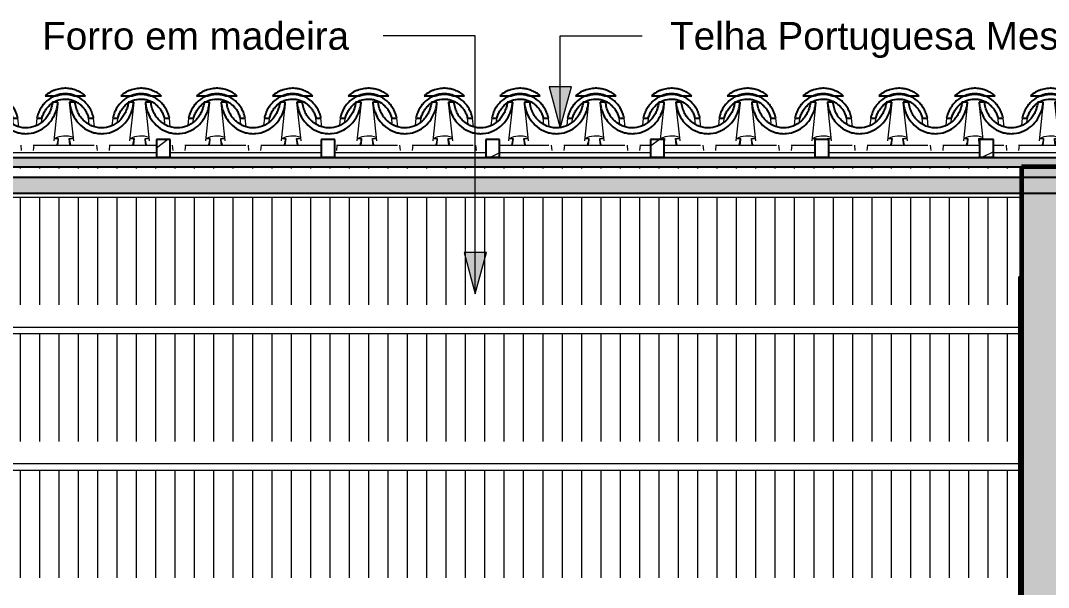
# Model space of a CAD drawing. Header units: millimetres. Extents: x -23755 to 62003, y -3000 to 6760.
# Drawn here: x -9099 to -5382, y 4524 to 6574 of the extents above; entities that cross this region are included whole.
import ezdxf

# ---------------------------------------------------------------- set-up
doc = ezdxf.new("R2010")
doc.units = ezdxf.units.MM
for name, color, linetype, lineweight in [('A-DOOR', 31, 'Continuous', 9), ('A-GLAZ-CURT', 52, 'Continuous', 9), ('A-GLAZ-CWMG', 51, 'Continuous', 9), ('A-ROOF', 132, 'Continuous', 9), ('A-ROOF-PATT', 132, 'Continuous', 9), ('A-WALL', 113, 'Continuous', 25), ('A-WALL-PATT', 111, 'Continuous', 25), ('G-ANNO-TEXT', 231, 'Continuous', 9)]:
    doc.layers.add(name, color=color, linetype=linetype, lineweight=lineweight)
doc.styles.add('Arial_1', font='arial.ttf', dxfattribs={"height": 100})
pattern_1 = [(216.87, (-11821.27, 2369.08), (761.9991, 508.00136), [127, -1143]), (206.565, (-11668.87, 2292.88), (-254.0006, -253.9997), [283.981, -283.981]), (198.435, (-11668.87, 2165.88), (-507.99976, -254.0006), [160.644, -642.575])]

# ---------------------------------------------------------------- blocks, each defined once
blk = doc.blocks.new('Rectangular Mullion - Ripa-4229792-A')
at = {"layer": 'A-GLAZ-CWMG'}
for p, q in [((-9053.2, 6122.6), (-8833.1, 6122.6)), ((-8779.1, 6122.6), (-8607.9, 6122.6)), ((-8505, 6122.6), (-8284.9, 6122.6)), ((-8230.9, 6122.6), (-8012.5, 6122.6)), ((-7956.8, 6122.6), (-7736.7, 6122.6)), ((-7682.7, 6122.6), (-7462.6, 6122.6)), ((-7367, 6122.6), (-7188.5, 6122.6)), ((-7134.5, 6122.6), (-6914.4, 6122.6)), ((-6860.4, 6122.6), (-6821.8, 6122.6)), ((-6771.8, 6122.6), (-6640.3, 6122.6)), ((-6586.3, 6122.6), (-6366.2, 6122.6)), ((-6312.2, 6122.6), (-6226.4, 6122.6)), ((-6176.4, 6122.6), (-6092.1, 6122.6)), ((-6038.1, 6122.6), (-5818, 6122.6)), ((-5764, 6122.6), (-5631.1, 6122.6)), ((-5581.1, 6122.6), (-5543.9, 6122.6)), ((-5489.9, 6122.6), (-5269.8, 6122.6)), ((-8607.9, 6094.7), (-9153.2, 6094.7)), ((-8012.5, 6094.7), (-8557.9, 6094.7)), ((-7417.2, 6094.7), (-7962.5, 6094.7)), ((-6821.8, 6094.7), (-7367, 6094.7)), ((-6226.4, 6094.7), (-6771.8, 6094.7)), ((-5631.1, 6094.7), (-6176.4, 6094.7)), ((-5035.7, 6094.7), (-5581.1, 6094.7))]:
    blk.add_line(p, q, dxfattribs=at)
blk = doc.blocks.new('Rectangular Mullion - Caibro-V9-A')
at = {"layer": 'A-GLAZ-CWMG'}
h = blk.add_hatch(dxfattribs=at)
h.set_pattern_fill('FP_2', color=256, style=0, pattern_type=2)
h.set_pattern_definition(pattern_1)
h.paths.add_polyline_path([(-5609.6, 6079.1), (-5581.1, 6079.1), (-5581.1, 6143.7), (-5631.1, 6143.7), (-5631.1, 6079.1)])
at = {"layer": 'A-GLAZ-CWMG', "lineweight": 25}
for p, q in [((-5581.1, 6143.7), (-5631.1, 6143.7)), ((-5631.1, 6143.7), (-5631.1, 6079.1)), ((-5581.1, 6079.1), (-5581.1, 6143.7)), ((-5631.1, 6079.1), (-5581.1, 6079.1))]:
    blk.add_line(p, q, dxfattribs=at)
at = {"layer": 'A-GLAZ-CWMG'}
for p, q in [((-5631.1, 6076.7), (-5631.1, 6079.1)), ((-5581.1, 6076.7), (-5581.1, 6079.1))]:
    blk.add_line(p, q, dxfattribs=at)
blk = doc.blocks.new('Rectangular Mullion - Caibro-V10-A')
at = {"layer": 'A-GLAZ-CWMG', "lineweight": 25}
for p, q in [((-6176.4, 6143.7), (-6226.4, 6143.7)), ((-6226.4, 6143.7), (-6226.4, 6079.1)), ((-6176.4, 6079.1), (-6176.4, 6143.7)), ((-6226.4, 6079.1), (-6176.4, 6079.1))]:
    blk.add_line(p, q, dxfattribs=at)
at = {"layer": 'A-GLAZ-CWMG'}
for p, q in [((-6226.4, 6076.7), (-6226.4, 6079.1)), ((-6176.4, 6076.7), (-6176.4, 6079.1))]:
    blk.add_line(p, q, dxfattribs=at)
blk = doc.blocks.new('Rectangular Mullion - Caibro-V11-A')
at = {"layer": 'A-GLAZ-CWMG'}
h = blk.add_hatch(dxfattribs=at)
h.set_pattern_fill('FP_2', color=256, style=0, pattern_type=2)
h.set_pattern_definition(pattern_1)
h.paths.add_polyline_path([(-6794.8, 6079.1), (-6771.8, 6079.1), (-6771.8, 6143.7), (-6821.8, 6143.7), (-6821.8, 6079.1)])
at = {"layer": 'A-GLAZ-CWMG', "lineweight": 25}
for p, q in [((-6771.8, 6143.7), (-6821.8, 6143.7)), ((-6821.8, 6143.7), (-6821.8, 6079.1)), ((-6771.8, 6079.1), (-6771.8, 6143.7)), ((-6821.8, 6079.1), (-6771.8, 6079.1))]:
    blk.add_line(p, q, dxfattribs=at)
at = {"layer": 'A-GLAZ-CWMG'}
for p, q in [((-6821.8, 6076.7), (-6821.8, 6079.1)), ((-6771.8, 6076.7), (-6771.8, 6079.1))]:
    blk.add_line(p, q, dxfattribs=at)
blk = doc.blocks.new('Rectangular Mullion - Caibro-V12-A')
at = {"layer": 'A-GLAZ-CWMG'}
h = blk.add_hatch(dxfattribs=at)
h.set_pattern_fill('FP_2', color=256, style=0, pattern_type=2)
h.set_pattern_definition(pattern_1)
h.paths.add_polyline_path([(-7407.9, 6079.1), (-7367.2, 6079.1), (-7367.2, 6143.7), (-7417.2, 6143.7), (-7417.2, 6079.1)])
at = {"layer": 'A-GLAZ-CWMG', "lineweight": 25}
for p, q in [((-7367.2, 6143.7), (-7417.2, 6143.7)), ((-7417.2, 6143.7), (-7417.2, 6079.1)), ((-7367.2, 6079.1), (-7367.2, 6143.7)), ((-7417.2, 6079.1), (-7367.2, 6079.1))]:
    blk.add_line(p, q, dxfattribs=at)
at = {"layer": 'A-GLAZ-CWMG'}
for p, q in [((-7417.2, 6076.7), (-7417.2, 6079.1)), ((-7367.2, 6076.7), (-7367.2, 6079.1))]:
    blk.add_line(p, q, dxfattribs=at)
blk = doc.blocks.new('Rectangular Mullion - Caibro-V13-A')
at = {"layer": 'A-GLAZ-CWMG', "lineweight": 25}
for p, q in [((-7962.5, 6143.7), (-8012.5, 6143.7)), ((-8012.5, 6143.7), (-8012.5, 6079.1)), ((-7962.5, 6079.1), (-7962.5, 6143.7)), ((-8012.5, 6079.1), (-7962.5, 6079.1))]:
    blk.add_line(p, q, dxfattribs=at)
at = {"layer": 'A-GLAZ-CWMG'}
for p, q in [((-8012.5, 6076.7), (-8012.5, 6079.1)), ((-7962.5, 6076.7), (-7962.5, 6079.1))]:
    blk.add_line(p, q, dxfattribs=at)
blk = doc.blocks.new('Rectangular Mullion - Caibro-V14-A')
at = {"layer": 'A-GLAZ-CWMG'}
h = blk.add_hatch(dxfattribs=at)
h.set_pattern_fill('FP_2', color=256, style=0, pattern_type=2)
h.set_pattern_definition(pattern_1)
h.paths.add_polyline_path([(-8593.1, 6079.1), (-8557.9, 6079.1), (-8557.9, 6143.7), (-8607.9, 6143.7), (-8607.9, 6079.1)])
at = {"layer": 'A-GLAZ-CWMG', "lineweight": 25}
for p, q in [((-8557.9, 6143.7), (-8607.9, 6143.7)), ((-8607.9, 6143.7), (-8607.9, 6079.1)), ((-8557.9, 6079.1), (-8557.9, 6143.7)), ((-8607.9, 6079.1), (-8557.9, 6079.1))]:
    blk.add_line(p, q, dxfattribs=at)
at = {"layer": 'A-GLAZ-CWMG'}
for p, q in [((-8607.9, 6076.7), (-8607.9, 6079.1)), ((-8557.9, 6076.7), (-8557.9, 6079.1))]:
    blk.add_line(p, q, dxfattribs=at)
blk = doc.blocks.new('Rectangular Mullion - Terça-V31-A')
at = {"layer": 'A-GLAZ-CWMG'}
for p, q in [((-5489.7, 4970.2), (-16579.7, 4970.2)), ((-16579.7, 4947.9), (-5489.7, 4947.9))]:
    blk.add_line(p, q, dxfattribs=at)
blk = doc.blocks.new('Rectangular Mullion - Terça-V32-A')
at = {"layer": 'A-GLAZ-CWMG'}
for p, q in [((-5489.7, 5463.9), (-16579.7, 5463.9)), ((-16579.7, 5441.6), (-5489.7, 5441.6))]:
    blk.add_line(p, q, dxfattribs=at)
blk = doc.blocks.new('Rectangular Mullion - Terça-V33-A')
at = {"layer": 'A-GLAZ-CWMG'}
h = blk.add_hatch(dxfattribs=at)
h.set_pattern_fill('FP_2', color=256, style=0, pattern_type=2)
h.set_pattern_definition(pattern_1)
h.paths.add_polyline_path([(-19919.7, 5949.9), (-3199.7, 5949.9), (-3199.7, 6005.8), (-19919.7, 6005.8), (-19919.7, 5997.2)])
at = {"layer": 'A-GLAZ-CWMG', "lineweight": 25}
for p, q in [((-3199.7, 6005.8), (-19919.7, 6005.8)), ((-19919.7, 5949.9), (-3199.7, 5949.9))]:
    blk.add_line(p, q, dxfattribs=at)
at = {"layer": 'A-GLAZ-CWMG'}
blk.add_line((-16579.7, 5935.3), (-5479.7, 5935.3), dxfattribs=at)
blk = doc.blocks.new('Porta inclinada - Porta inclinada Larissa-3958697-A')
at = {"layer": 'A-DOOR'}
for p, q in [((-5479.7, 5646.5), (-5489.7, 5646.5)), ((-5489.7, 3000), (-5489.7, 5646.5)), ((-5289.7, 5646.5), (-5299.7, 5646.5)), ((-5289.7, 3000), (-5289.7, 5646.5))]:
    blk.add_line(p, q, dxfattribs=at)
blk = doc.blocks.new('COLONIAL BASE - COLONIAL BASE-4236683-A')
at = {"layer": 'A-GLAZ-CURT'}
for p, q in [((-3712.8, 6122.6), (-3715.5, 6147.5)), ((-3715.5, 6147.5), (-3700.2, 6147.5)), ((-3712.8, 6122.6), (-3715.1, 6143.3)), ((-3496.2, 6147.5), (-3480.9, 6147.5)), ((-3480.9, 6147.5), (-3483.6, 6122.6)), ((-3481.3, 6143.3), (-3483.6, 6122.6))]:
    blk.add_line(p, q, dxfattribs=at)
for centre, major_axis, start_param, end_param in [((-3729.7, 6076.6), (85.3, 0), 1.218641, 2.069926), ((-3598.2, 6154.4), (117.5, 0), 3.205466, 3.438355), ((-3598.2, 6154.4), (117.5, 0), 5.986423, 6.219312)]:
    blk.add_ellipse(centre, major_axis=major_axis, ratio=0.928477, start_param=start_param, end_param=end_param, dxfattribs=at)
blk = doc.blocks.new('COLONIAL BASE - COLONIAL BASE-V42-A')
at = {"layer": 'A-GLAZ-CURT', "lineweight": 25}
for p, q in [((-3968.4, 6278.4), (-3988.3, 6278.4)), ((-3756.3, 6278.4), (-3776.2, 6278.4)), ((-4106.2, 6220.1), (-4087.9, 6220.1)), ((-3919.7, 6220.1), (-3901.4, 6220.1))]:
    blk.add_line(p, q, dxfattribs=at)
at = {"layer": 'A-GLAZ-CURT'}
for p, q in [((-3973.4, 6138.7), (-3988.3, 6278.4)), ((-3985, 6247.8), (-3988, 6274.9)), ((-3756.3, 6278.4), (-3771.2, 6138.7)), ((-3756.6, 6274.9), (-3759.5, 6247.8)), ((-4106.2, 6220.1), (-4109, 6193.6)), ((-4089.3, 6205.4), (-4087.9, 6220.1)), ((-3917.6, 6197.7), (-3919.7, 6220.1)), ((-3898.1, 6189), (-3901.4, 6220.1)), ((-4118.6, 6103.7), (-4116.5, 6122.9)), ((-3891.1, 6122.9), (-3889, 6103.7))]:
    blk.add_line(p, q, dxfattribs=at)
at = {"layer": 'A-GLAZ-CURT', "lineweight": 25}
for points, knots in [([(-3901.4, 6220.1), (-3902.6, 6226.1), (-3906, 6237.8), (-3913.7, 6254.6), (-3923.9, 6269.8), (-3940.8, 6287.6), (-3967.2, 6303.9), (-4003.8, 6310.9), (-4040.4, 6303.9), (-4066.8, 6287.6), (-4083.7, 6269.8), (-4093.9, 6254.6), (-4101.6, 6237.8), (-4105, 6226.1), (-4106.2, 6220.1)], [0, 0, 0, 0, 0.0625, 0.125, 0.1875, 0.25, 0.375, 0.5, 0.625, 0.75, 0.8125, 0.875, 0.9375, 1, 1, 1, 1]), ([(-4087.9, 6220.1), (-4086.7, 6225.2), (-4083.4, 6235.2), (-4076.2, 6249.2), (-4066.7, 6261.8), (-4051.3, 6276.2), (-4027.6, 6288.5), (-4001.7, 6291), (-3984.6, 6287.9), (-3975.9, 6285.1), (-3969.5, 6282.5), (-3963.4, 6279.4), (-3955.5, 6274.5), (-3946.5, 6267.4), (-3937.2, 6257.2), (-3929.5, 6245.8), (-3923.5, 6233.3), (-3920.8, 6224.6), (-3919.7, 6220.1)], [0, 0, 0, 0, 0.066667, 0.133333, 0.2, 0.266667, 0.4, 0.533333, 0.591667, 0.620833, 0.65, 0.679167, 0.708333, 0.766667, 0.825, 0.883333, 0.941667, 1, 1, 1, 1]), ([(-3988.3, 6278.4), (-3987.8, 6272.1), (-3985.9, 6259.7), (-3978.6, 6235.6), (-3963.1, 6208), (-3935.4, 6181.9), (-3906.5, 6168.7), (-3881.7, 6164.4), (-3856.6, 6164.4), (-3827.4, 6172.1), (-3798.1, 6191.1), (-3776.3, 6216), (-3764.1, 6240.8), (-3758.3, 6262), (-3756.7, 6272.9), (-3756.3, 6278.4)], [0, 0, 0, 0, 0.052632, 0.105263, 0.210526, 0.315789, 0.421053, 0.473684, 0.526316, 0.631579, 0.723684, 0.815789, 0.907895, 0.953947, 1, 1, 1, 1]), ([(-3776.2, 6278.4), (-3776.7, 6272.6), (-3778.7, 6261.3), (-3784.3, 6244.8), (-3792.5, 6229.6), (-3806.6, 6211.2), (-3829.7, 6193.4), (-3855.4, 6185.8), (-3873.4, 6185), (-3883.1, 6185.7), (-3892.7, 6187.4), (-3902, 6190), (-3911.1, 6193.7), (-3919.6, 6198.3), (-3927.7, 6203.7), (-3937.7, 6212), (-3946.4, 6221.7), (-3953.5, 6232.5), (-3958.2, 6241.1), (-3962, 6250), (-3966, 6262.4), (-3967.8, 6271.9), (-3968.4, 6278.4)], [0, 0, 0, 0, 0.058824, 0.117647, 0.176471, 0.235294, 0.352941, 0.470588, 0.503676, 0.536765, 0.569853, 0.602941, 0.636029, 0.669118, 0.702206, 0.735294, 0.801471, 0.834559, 0.867647, 0.900735, 0.933824, 1, 1, 1, 1])]:
    blk.add_open_spline(points, degree=3, knots=knots, dxfattribs=at)
blk = doc.blocks.new('COLONIAL BASE - COLONIAL BASE-V45-A')
at = {"layer": 'A-GLAZ-CURT', "lineweight": 25}
for p, q in [((-3802.9, 6301.6), (-3762.2, 6301.6)), ((-3697.2, 6301.6), (-3656.5, 6301.6))]:
    blk.add_line(p, q, dxfattribs=at)
blk.add_open_spline([(-3656.5, 6301.6), (-3661.1, 6305.4), (-3670.6, 6312.3), (-3686.5, 6320.4), (-3703.3, 6325.9), (-3722.3, 6329), (-3743, 6328.6), (-3761.1, 6324.5), (-3774.9, 6319.2), (-3788.1, 6312.6), (-3797.2, 6306.4), (-3802.9, 6301.6)], degree=3, knots=[0, 0, 0, 0, 0.111111, 0.222222, 0.333333, 0.444444, 0.583333, 0.722222, 0.791667, 0.861111, 1, 1, 1, 1], dxfattribs=at)
blk.add_open_spline([(-3762.2, 6301.6), (-3757, 6303.6), (-3746.3, 6306.5), (-3729.7, 6308), (-3713.1, 6306.5), (-3702.4, 6303.6), (-3697.2, 6301.6)], degree=3, dxfattribs=at)
blk = doc.blocks.new('COLONIAL BASE - COLONIAL BASE-V46-A')
at = {"layer": 'A-GLAZ-CURT'}
for p, q in [((-5631.5, 6122.6), (-5634.1, 6147.5)), ((-5634.1, 6147.5), (-5618.9, 6147.5)), ((-5631.5, 6122.6), (-5633.8, 6143.3)), ((-5414.9, 6147.5), (-5399.6, 6147.5)), ((-5399.6, 6147.5), (-5402.3, 6122.6)), ((-5400, 6143.3), (-5402.3, 6122.6))]:
    blk.add_line(p, q, dxfattribs=at)
for centre, major_axis, start_param, end_param in [((-5648.4, 6076.6), (85.3, 0), 1.218641, 2.069926), ((-5516.9, 6154.4), (117.5, 0), 3.205466, 3.354636), ((-5516.9, 6154.4), (117.5, 0), 5.986423, 6.219312)]:
    blk.add_ellipse(centre, major_axis=major_axis, ratio=0.928477, start_param=start_param, end_param=end_param, dxfattribs=at)
blk = doc.blocks.new('COLONIAL BASE - COLONIAL BASE-V47-A')
at = {"layer": 'A-GLAZ-CURT', "lineweight": 25}
for p, q in [((-5613, 6278.4), (-5632.9, 6278.4)), ((-5400.9, 6278.4), (-5420.8, 6278.4)), ((-5750.8, 6220.1), (-5732.5, 6220.1)), ((-5564.3, 6220.1), (-5546, 6220.1))]:
    blk.add_line(p, q, dxfattribs=at)
at = {"layer": 'A-GLAZ-CURT'}
for p, q in [((-5618.5, 6143.7), (-5632.9, 6278.4)), ((-5629.6, 6247.8), (-5632.6, 6274.9)), ((-5400.9, 6278.4), (-5415.8, 6138.7)), ((-5401.2, 6274.9), (-5404.1, 6247.8)), ((-5750.8, 6220.1), (-5753.6, 6193.6)), ((-5733.9, 6205.4), (-5732.5, 6220.1)), ((-5562.2, 6197.7), (-5564.3, 6220.1)), ((-5542.7, 6189), (-5546, 6220.1)), ((-5763.2, 6103.7), (-5761.1, 6122.9)), ((-5535.6, 6122.9), (-5533.6, 6103.7))]:
    blk.add_line(p, q, dxfattribs=at)
at = {"layer": 'A-GLAZ-CURT', "lineweight": 25}
for points, knots in [([(-5546, 6220.1), (-5547.2, 6226.1), (-5550.5, 6237.8), (-5558.2, 6254.6), (-5568.5, 6269.8), (-5585.4, 6287.6), (-5611.8, 6303.9), (-5648.4, 6310.9), (-5685, 6303.9), (-5711.4, 6287.6), (-5728.3, 6269.8), (-5738.5, 6254.6), (-5746.2, 6237.8), (-5749.5, 6226.1), (-5750.8, 6220.1)], [0, 0, 0, 0, 0.0625, 0.125, 0.1875, 0.25, 0.375, 0.5, 0.625, 0.75, 0.8125, 0.875, 0.9375, 1, 1, 1, 1]), ([(-5732.5, 6220.1), (-5731.2, 6225.2), (-5728, 6235.2), (-5720.8, 6249.2), (-5711.3, 6261.8), (-5695.9, 6276.2), (-5672.2, 6288.5), (-5646.3, 6291), (-5629.2, 6287.9), (-5620.4, 6285.1), (-5614, 6282.5), (-5607.9, 6279.4), (-5600.1, 6274.5), (-5591.1, 6267.4), (-5581.8, 6257.2), (-5574.1, 6245.8), (-5568.1, 6233.3), (-5565.4, 6224.6), (-5564.3, 6220.1)], [0, 0, 0, 0, 0.066667, 0.133333, 0.2, 0.266667, 0.4, 0.533333, 0.591667, 0.620833, 0.65, 0.679167, 0.708333, 0.766667, 0.825, 0.883333, 0.941667, 1, 1, 1, 1]), ([(-5632.9, 6278.4), (-5632.4, 6272.1), (-5630.5, 6259.7), (-5623.2, 6235.6), (-5607.7, 6208), (-5580, 6181.9), (-5551.1, 6168.7), (-5526.3, 6164.4), (-5501.2, 6164.4), (-5472, 6172.1), (-5442.7, 6191.1), (-5420.9, 6216), (-5408.7, 6240.8), (-5402.9, 6262), (-5401.3, 6272.9), (-5400.9, 6278.4)], [0, 0, 0, 0, 0.052632, 0.105263, 0.210526, 0.315789, 0.421053, 0.473684, 0.526316, 0.631579, 0.723684, 0.815789, 0.907895, 0.953947, 1, 1, 1, 1]), ([(-5420.8, 6278.4), (-5421.3, 6272.6), (-5423.3, 6261.3), (-5428.9, 6244.8), (-5437.1, 6229.6), (-5451.2, 6211.2), (-5474.3, 6193.4), (-5500, 6185.8), (-5518, 6185), (-5527.7, 6185.7), (-5537.3, 6187.4), (-5546.6, 6190), (-5555.7, 6193.7), (-5564.2, 6198.3), (-5572.3, 6203.7), (-5582.3, 6212), (-5591, 6221.7), (-5598.1, 6232.5), (-5602.8, 6241.1), (-5606.6, 6250), (-5610.6, 6262.4), (-5612.4, 6271.9), (-5613, 6278.4)], [0, 0, 0, 0, 0.058824, 0.117647, 0.176471, 0.235294, 0.352941, 0.470588, 0.503676, 0.536765, 0.569853, 0.602941, 0.636029, 0.669118, 0.702206, 0.735294, 0.801471, 0.834559, 0.867647, 0.900735, 0.933824, 1, 1, 1, 1])]:
    blk.add_open_spline(points, degree=3, knots=knots, dxfattribs=at)
blk = doc.blocks.new('COLONIAL BASE - COLONIAL BASE-V48-A')
at = {"layer": 'A-GLAZ-CURT'}
for p, q in [((-6181.9, 6143.7), (-6182.3, 6147.5)), ((-6182.3, 6147.5), (-6167.1, 6147.5)), ((-5963, 6147.5), (-5947.8, 6147.5)), ((-5947.8, 6147.5), (-5950.5, 6122.6)), ((-5948.2, 6143.3), (-5950.4, 6122.6))]:
    blk.add_line(p, q, dxfattribs=at)
for centre, major_axis, start_param, end_param in [((-6196.6, 6076.6), (85.3, 0), 1.218641, 2.069926), ((-6065.1, 6154.4), (117.5, 0), 3.205466, 3.239935), ((-6065.1, 6154.4), (117.5, 0), 5.986423, 6.219312)]:
    blk.add_ellipse(centre, major_axis=major_axis, ratio=0.928477, start_param=start_param, end_param=end_param, dxfattribs=at)
blk = doc.blocks.new('COLONIAL BASE - COLONIAL BASE-V49-A')
at = {"layer": 'A-GLAZ-CURT'}
for p, q in [((-6453.8, 6122.6), (-6456.4, 6147.5)), ((-6456.4, 6147.5), (-6441.2, 6147.5)), ((-6453.8, 6122.6), (-6456.1, 6143.3)), ((-6237.1, 6147.5), (-6221.9, 6147.5)), ((-6221.9, 6147.5), (-6222.3, 6143.7))]:
    blk.add_line(p, q, dxfattribs=at)
for centre, major_axis, start_param, end_param in [((-6470.7, 6076.6), (85.3, 0), 1.218641, 2.069926), ((-6339.2, 6154.4), (117.5, 0), 3.205466, 3.438355), ((-6339.2, 6154.4), (117.5, 0), 6.184843, 6.219312), ((-6339.2, 6154.4), (117.5, 0), 5.986423, 6.01041)]:
    blk.add_ellipse(centre, major_axis=major_axis, ratio=0.928477, start_param=start_param, end_param=end_param, dxfattribs=at)
blk = doc.blocks.new('COLONIAL BASE - COLONIAL BASE-V50-A')
at = {"layer": 'A-GLAZ-CURT'}
for p, q in [((-7002, 6122.6), (-7004.6, 6147.5)), ((-7004.6, 6147.5), (-6989.4, 6147.5)), ((-7002, 6122.6), (-7004.3, 6143.3)), ((-6785.3, 6147.5), (-6770.1, 6147.5)), ((-6770.1, 6147.5), (-6771.8, 6131.8)), ((-6770.5, 6143.3), (-6771.8, 6131.3))]:
    blk.add_line(p, q, dxfattribs=at)
for centre, major_axis, start_param, end_param in [((-7018.9, 6076.6), (85.3, 0), 1.218641, 2.069926), ((-6887.4, 6154.4), (117.5, 0), 3.205466, 3.438355), ((-6887.4, 6154.4), (117.5, 0), 6.127337, 6.219312)]:
    blk.add_ellipse(centre, major_axis=major_axis, ratio=0.928477, start_param=start_param, end_param=end_param, dxfattribs=at)
blk = doc.blocks.new('COLONIAL BASE - COLONIAL BASE-V51-A')
at = {"layer": 'A-GLAZ-CURT'}
for p, q in [((-8372.5, 6122.6), (-8375.1, 6147.5)), ((-8375.1, 6147.5), (-8359.9, 6147.5)), ((-8372.5, 6122.6), (-8374.8, 6143.3)), ((-8155.8, 6147.5), (-8140.6, 6147.5)), ((-8140.6, 6147.5), (-8143.3, 6122.6)), ((-8141, 6143.3), (-8143.2, 6122.6))]:
    blk.add_line(p, q, dxfattribs=at)
for centre, major_axis, start_param, end_param in [((-8389.4, 6076.6), (85.3, 0), 1.218641, 2.063388), ((-8257.9, 6154.4), (117.5, 0), 3.205466, 3.438355), ((-8257.9, 6154.4), (117.5, 0), 5.986423, 6.219312)]:
    blk.add_ellipse(centre, major_axis=major_axis, ratio=0.928477, start_param=start_param, end_param=end_param, dxfattribs=at)
blk = doc.blocks.new('COLONIAL BASE - COLONIAL BASE-V52-A')
at = {"layer": 'A-GLAZ-CURT'}
for p, q in [((-8646.6, 6122.6), (-8649.2, 6147.5)), ((-8649.2, 6147.5), (-8634, 6147.5)), ((-8646.6, 6122.6), (-8648.9, 6143.3)), ((-8429.6, 6147.5), (-8414.7, 6147.5)), ((-8414.7, 6147.5), (-8417.4, 6122.6)), ((-8415.1, 6143.3), (-8417.3, 6122.6))]:
    blk.add_line(p, q, dxfattribs=at)
for centre, major_axis, start_param, end_param in [((-8663.5, 6076.6), (85.3, 0), 1.218641, 2.069926), ((-8532, 6154.4), (117.5, 0), 3.205466, 3.438355), ((-8532, 6154.4), (117.5, 0), 5.986423, 6.219312)]:
    blk.add_ellipse(centre, major_axis=major_axis, ratio=0.928477, start_param=start_param, end_param=end_param, dxfattribs=at)
blk = doc.blocks.new('COLONIAL BASE - COLONIAL BASE-V55-A')
at = {"layer": 'A-GLAZ-CURT', "lineweight": 25}
for p, q in [((-10546.8, 6278.4), (-10566.7, 6278.4)), ((-10334.6, 6278.4), (-10354.5, 6278.4)), ((-10684.5, 6220.1), (-10666.2, 6220.1)), ((-10498.1, 6220.1), (-10479.8, 6220.1))]:
    blk.add_line(p, q, dxfattribs=at)
at = {"layer": 'A-GLAZ-CURT'}
for p, q in [((-10551.7, 6138.7), (-10566.7, 6278.4)), ((-10563.4, 6247.8), (-10566.3, 6274.9)), ((-10334.6, 6278.4), (-10349, 6143.7)), ((-10335, 6274.9), (-10337.9, 6247.8)), ((-10684.5, 6220.1), (-10687.4, 6193.6)), ((-10667.6, 6205.4), (-10666.2, 6220.1)), ((-10496, 6197.7), (-10498.1, 6220.1)), ((-10476.5, 6189), (-10479.8, 6220.1)), ((-10697, 6103.7), (-10694.9, 6122.9)), ((-10469.4, 6122.9), (-10467.3, 6103.7))]:
    blk.add_line(p, q, dxfattribs=at)
at = {"layer": 'A-GLAZ-CURT', "lineweight": 25}
for points, knots in [([(-10479.8, 6220.1), (-10481, 6226.1), (-10484.3, 6237.8), (-10492, 6254.6), (-10502.3, 6269.8), (-10519.1, 6287.6), (-10545.5, 6303.9), (-10582.2, 6310.9), (-10618.8, 6303.9), (-10645.2, 6287.6), (-10662, 6269.8), (-10672.3, 6254.6), (-10680, 6237.8), (-10683.3, 6226.1), (-10684.5, 6220.1)], [0, 0, 0, 0, 0.0625, 0.125, 0.1875, 0.25, 0.375, 0.5, 0.625, 0.75, 0.8125, 0.875, 0.9375, 1, 1, 1, 1]), ([(-10666.2, 6220.1), (-10665, 6225.2), (-10661.8, 6235.2), (-10654.5, 6249.2), (-10645, 6261.8), (-10629.6, 6276.2), (-10606, 6288.5), (-10580.1, 6291), (-10562.9, 6287.9), (-10554.2, 6285.1), (-10547.8, 6282.5), (-10541.7, 6279.4), (-10533.9, 6274.5), (-10524.9, 6267.4), (-10515.6, 6257.2), (-10507.9, 6245.8), (-10501.9, 6233.3), (-10499.2, 6224.6), (-10498.1, 6220.1)], [0, 0, 0, 0, 0.066667, 0.133333, 0.2, 0.266667, 0.4, 0.533333, 0.591667, 0.620833, 0.65, 0.679167, 0.708333, 0.766667, 0.825, 0.883333, 0.941667, 1, 1, 1, 1]), ([(-10566.7, 6278.4), (-10566.1, 6272.1), (-10564.2, 6259.7), (-10556.9, 6235.6), (-10541.5, 6208), (-10513.8, 6181.9), (-10484.9, 6168.7), (-10460.1, 6164.4), (-10434.9, 6164.4), (-10405.7, 6172.1), (-10376.5, 6191.1), (-10354.7, 6216), (-10342.5, 6240.8), (-10336.7, 6262), (-10335.1, 6272.9), (-10334.6, 6278.4)], [0, 0, 0, 0, 0.052632, 0.105263, 0.210526, 0.315789, 0.421053, 0.473684, 0.526316, 0.631579, 0.723684, 0.815789, 0.907895, 0.953947, 1, 1, 1, 1]), ([(-10354.5, 6278.4), (-10355.1, 6272.6), (-10357.1, 6261.3), (-10362.7, 6244.8), (-10370.8, 6229.6), (-10384.9, 6211.2), (-10408.1, 6193.4), (-10433.7, 6185.8), (-10451.8, 6185), (-10461.4, 6185.7), (-10471.1, 6187.4), (-10480.4, 6190), (-10489.4, 6193.7), (-10498, 6198.3), (-10506.1, 6203.7), (-10516, 6212), (-10524.7, 6221.7), (-10531.9, 6232.5), (-10536.5, 6241.1), (-10540.4, 6250), (-10544.4, 6262.4), (-10546.1, 6271.9), (-10546.8, 6278.4)], [0, 0, 0, 0, 0.058824, 0.117647, 0.176471, 0.235294, 0.352941, 0.470588, 0.503676, 0.536765, 0.569853, 0.602941, 0.636029, 0.669118, 0.702206, 0.735294, 0.801471, 0.834559, 0.867647, 0.900735, 0.933824, 1, 1, 1, 1])]:
    blk.add_open_spline(points, degree=3, knots=knots, dxfattribs=at)
blk = doc.blocks.new('COLONIAL BASE - COLONIAL BASE-V41-A')
at = {"layer": 'A-GLAZ-CURT', "lineweight": 25}
for p, q in [((-3694.3, 6278.4), (-3714.2, 6278.4)), ((-3482.2, 6278.4), (-3502.1, 6278.4)), ((-3832.1, 6220.1), (-3813.8, 6220.1)), ((-3645.6, 6220.1), (-3627.3, 6220.1))]:
    blk.add_line(p, q, dxfattribs=at)
at = {"layer": 'A-GLAZ-CURT'}
for p, q in [((-3699.3, 6138.7), (-3714.2, 6278.4)), ((-3710.9, 6247.8), (-3713.9, 6274.9)), ((-3482.2, 6278.4), (-3497.1, 6138.7)), ((-3482.5, 6274.9), (-3485.5, 6247.8)), ((-3832.1, 6220.1), (-3834.9, 6193.6)), ((-3815.2, 6205.4), (-3813.8, 6220.1)), ((-3643.5, 6197.7), (-3645.6, 6220.1)), ((-3624, 6189), (-3627.3, 6220.1)), ((-3617, 6122.9), (-3614.9, 6103.7))]:
    blk.add_line(p, q, dxfattribs=at)
at = {"layer": 'A-GLAZ-CURT', "lineweight": 25}
for points, knots in [([(-3627.3, 6220.1), (-3628.5, 6226.1), (-3631.9, 6237.8), (-3639.6, 6254.6), (-3649.8, 6269.8), (-3666.7, 6287.6), (-3693.1, 6303.9), (-3729.7, 6310.9), (-3766.3, 6303.9), (-3792.7, 6287.6), (-3809.6, 6269.8), (-3819.9, 6254.6), (-3827.5, 6237.8), (-3830.9, 6226.1), (-3832.1, 6220.1)], [0, 0, 0, 0, 0.0625, 0.125, 0.1875, 0.25, 0.375, 0.5, 0.625, 0.75, 0.8125, 0.875, 0.9375, 1, 1, 1, 1]), ([(-3813.8, 6220.1), (-3812.6, 6225.2), (-3809.3, 6235.2), (-3802.1, 6249.2), (-3792.6, 6261.8), (-3777.2, 6276.2), (-3753.5, 6288.5), (-3727.7, 6291), (-3710.5, 6287.9), (-3701.8, 6285.1), (-3695.4, 6282.5), (-3689.3, 6279.4), (-3681.4, 6274.5), (-3672.4, 6267.4), (-3663.1, 6257.2), (-3655.4, 6245.8), (-3649.4, 6233.3), (-3646.7, 6224.6), (-3645.6, 6220.1)], [0, 0, 0, 0, 0.066667, 0.133333, 0.2, 0.266667, 0.4, 0.533333, 0.591667, 0.620833, 0.65, 0.679167, 0.708333, 0.766667, 0.825, 0.883333, 0.941667, 1, 1, 1, 1]), ([(-3714.2, 6278.4), (-3713.7, 6272.1), (-3711.8, 6259.7), (-3704.5, 6235.6), (-3689, 6208), (-3661.3, 6181.9), (-3632.4, 6168.7), (-3607.6, 6164.4), (-3582.5, 6164.4), (-3553.3, 6172.1), (-3524, 6191.1), (-3502.2, 6216), (-3490, 6240.8), (-3484.2, 6262), (-3482.6, 6272.9), (-3482.2, 6278.4)], [0, 0, 0, 0, 0.052632, 0.105263, 0.210526, 0.315789, 0.421053, 0.473684, 0.526316, 0.631579, 0.723684, 0.815789, 0.907895, 0.953947, 1, 1, 1, 1]), ([(-3502.1, 6278.4), (-3502.6, 6272.6), (-3504.6, 6261.3), (-3510.2, 6244.8), (-3518.4, 6229.6), (-3532.5, 6211.2), (-3555.6, 6193.4), (-3581.3, 6185.8), (-3599.3, 6185), (-3609, 6185.7), (-3618.6, 6187.4), (-3627.9, 6190), (-3637, 6193.7), (-3645.5, 6198.3), (-3653.6, 6203.7), (-3663.6, 6212), (-3672.3, 6221.7), (-3679.5, 6232.5), (-3684.1, 6241.1), (-3687.9, 6250), (-3691.9, 6262.4), (-3693.7, 6271.9), (-3694.3, 6278.4)], [0, 0, 0, 0, 0.058824, 0.117647, 0.176471, 0.235294, 0.352941, 0.470588, 0.503676, 0.536765, 0.569853, 0.602941, 0.636029, 0.669118, 0.702206, 0.735294, 0.801471, 0.834559, 0.867647, 0.900735, 0.933824, 1, 1, 1, 1])]:
    blk.add_open_spline(points, degree=3, knots=knots, dxfattribs=at)
blk = doc.blocks.new('COLONIAL BASE - COLONIAL BASE-V43-A')
at = {"layer": 'A-GLAZ-CURT', "lineweight": 25}
for p, q in [((-4516.6, 6278.4), (-4536.5, 6278.4)), ((-4304.5, 6278.4), (-4324.4, 6278.4)), ((-4654.4, 6220.1), (-4636.1, 6220.1)), ((-4467.9, 6220.1), (-4449.6, 6220.1))]:
    blk.add_line(p, q, dxfattribs=at)
at = {"layer": 'A-GLAZ-CURT'}
for p, q in [((-4521.6, 6138.7), (-4536.5, 6278.4)), ((-4533.2, 6247.8), (-4536.2, 6274.9)), ((-4304.5, 6278.4), (-4319.4, 6138.7)), ((-4304.8, 6274.9), (-4307.7, 6247.8)), ((-4654.4, 6220.1), (-4657.2, 6193.6)), ((-4637.5, 6205.4), (-4636.1, 6220.1)), ((-4465.8, 6197.7), (-4467.9, 6220.1)), ((-4446.3, 6189), (-4449.6, 6220.1)), ((-4666.8, 6103.7), (-4664.7, 6122.9))]:
    blk.add_line(p, q, dxfattribs=at)
at = {"layer": 'A-GLAZ-CURT', "lineweight": 25}
for points, knots in [([(-4449.6, 6220.1), (-4450.8, 6226.1), (-4454.2, 6237.8), (-4461.9, 6254.6), (-4472.1, 6269.8), (-4489, 6287.6), (-4515.4, 6303.9), (-4552, 6310.9), (-4588.6, 6303.9), (-4615, 6287.6), (-4631.9, 6269.8), (-4642.1, 6254.6), (-4649.8, 6237.8), (-4653.2, 6226.1), (-4654.4, 6220.1)], [0, 0, 0, 0, 0.0625, 0.125, 0.1875, 0.25, 0.375, 0.5, 0.625, 0.75, 0.8125, 0.875, 0.9375, 1, 1, 1, 1]), ([(-4636.1, 6220.1), (-4634.9, 6225.2), (-4631.6, 6235.2), (-4624.4, 6249.2), (-4614.9, 6261.8), (-4599.5, 6276.2), (-4575.8, 6288.5), (-4549.9, 6291), (-4532.8, 6287.9), (-4524.1, 6285.1), (-4517.6, 6282.5), (-4511.6, 6279.4), (-4503.7, 6274.5), (-4494.7, 6267.4), (-4485.4, 6257.2), (-4477.7, 6245.8), (-4471.7, 6233.3), (-4469, 6224.6), (-4467.9, 6220.1)], [0, 0, 0, 0, 0.066667, 0.133333, 0.2, 0.266667, 0.4, 0.533333, 0.591667, 0.620833, 0.65, 0.679167, 0.708333, 0.766667, 0.825, 0.883333, 0.941667, 1, 1, 1, 1]), ([(-4536.5, 6278.4), (-4536, 6272.1), (-4534.1, 6259.7), (-4526.8, 6235.6), (-4511.3, 6208), (-4483.6, 6181.9), (-4454.7, 6168.7), (-4429.9, 6164.4), (-4404.8, 6164.4), (-4375.6, 6172.1), (-4346.3, 6191.1), (-4324.5, 6216), (-4312.3, 6240.8), (-4306.5, 6262), (-4304.9, 6272.9), (-4304.5, 6278.4)], [0, 0, 0, 0, 0.052632, 0.105263, 0.210526, 0.315789, 0.421053, 0.473684, 0.526316, 0.631579, 0.723684, 0.815789, 0.907895, 0.953947, 1, 1, 1, 1]), ([(-4324.4, 6278.4), (-4324.9, 6272.6), (-4326.9, 6261.3), (-4332.5, 6244.8), (-4340.7, 6229.6), (-4354.8, 6211.2), (-4377.9, 6193.4), (-4403.6, 6185.8), (-4421.6, 6185), (-4431.3, 6185.7), (-4440.9, 6187.4), (-4450.2, 6190), (-4459.3, 6193.7), (-4467.8, 6198.3), (-4475.9, 6203.7), (-4485.9, 6212), (-4494.6, 6221.7), (-4501.7, 6232.5), (-4506.4, 6241.1), (-4510.2, 6250), (-4514.2, 6262.4), (-4516, 6271.9), (-4516.6, 6278.4)], [0, 0, 0, 0, 0.058824, 0.117647, 0.176471, 0.235294, 0.352941, 0.470588, 0.503676, 0.536765, 0.569853, 0.602941, 0.636029, 0.669118, 0.702206, 0.735294, 0.801471, 0.834559, 0.867647, 0.900735, 0.933824, 1, 1, 1, 1])]:
    blk.add_open_spline(points, degree=3, knots=knots, dxfattribs=at)
blk = doc.blocks.new('COLONIAL BASE - COLONIAL BASE-V59-A')
at = {"layer": 'A-GLAZ-CURT', "lineweight": 25}
for p, q in [((-8628.1, 6278.4), (-8648, 6278.4)), ((-8416, 6278.4), (-8435.9, 6278.4)), ((-8765.8, 6220.1), (-8747.6, 6220.1)), ((-8579.4, 6220.1), (-8561.1, 6220.1))]:
    blk.add_line(p, q, dxfattribs=at)
at = {"layer": 'A-GLAZ-CURT'}
for p, q in [((-8633.1, 6138.7), (-8648, 6278.4)), ((-8644.7, 6247.8), (-8647.6, 6274.9)), ((-8416, 6278.4), (-8430.9, 6138.7)), ((-8416.3, 6274.9), (-8419.2, 6247.8)), ((-8765.8, 6220.1), (-8768.7, 6193.6)), ((-8748.9, 6205.4), (-8747.6, 6220.1)), ((-8577.3, 6197.7), (-8579.4, 6220.1)), ((-8557.8, 6189), (-8561.1, 6220.1)), ((-8778.3, 6103.7), (-8776.2, 6122.9)), ((-8550.7, 6122.9), (-8548.6, 6103.7))]:
    blk.add_line(p, q, dxfattribs=at)
at = {"layer": 'A-GLAZ-CURT', "lineweight": 25}
for points, knots in [([(-8715.7, 6293.7), (-8720.9, 6290.5), (-8730.7, 6283.1), (-8743.4, 6269.8), (-8753.6, 6254.6), (-8761.3, 6237.8), (-8764.6, 6226.1), (-8765.8, 6220.1)], [0.6875038, 0.6875038, 0.6875038, 0.6875038, 0.75, 0.8125, 0.875, 0.9375, 1, 1, 1, 1]), ([(-8747.6, 6220.1), (-8746.3, 6225.2), (-8743.1, 6235.2), (-8735.8, 6249.2), (-8726.3, 6261.8), (-8711, 6276.2), (-8687.3, 6288.5), (-8661.4, 6291), (-8644.2, 6287.9), (-8635.5, 6285.1), (-8629.1, 6282.5), (-8623, 6279.4), (-8615.2, 6274.5), (-8606.2, 6267.4), (-8596.9, 6257.2), (-8589.2, 6245.8), (-8583.2, 6233.3), (-8580.5, 6224.6), (-8579.4, 6220.1)], [0, 0, 0, 0, 0.066667, 0.133333, 0.2, 0.266667, 0.4, 0.533333, 0.591667, 0.620833, 0.65, 0.679167, 0.708333, 0.766667, 0.825, 0.883333, 0.941667, 1, 1, 1, 1]), ([(-8561.1, 6220.1), (-8562.3, 6226.1), (-8565.6, 6237.8), (-8573.3, 6254.6), (-8583.6, 6269.8), (-8600.5, 6287.6), (-8626.8, 6303.9), (-8663.5, 6310.9), (-8694, 6305.1), (-8710.5, 6296.9), (-8715.7, 6293.7)], [0, 0, 0, 0, 0.0625, 0.125, 0.1875, 0.25, 0.375, 0.5, 0.625, 0.6875, 0.6875, 0.6875, 0.6875]), ([(-8648, 6278.4), (-8647.5, 6272.1), (-8645.5, 6259.7), (-8638.2, 6235.6), (-8622.8, 6208), (-8595.1, 6181.9), (-8566.2, 6168.7), (-8541.4, 6164.4), (-8516.2, 6164.4), (-8487.1, 6172.1), (-8457.8, 6191.1), (-8436, 6216), (-8423.8, 6240.8), (-8418, 6262), (-8416.4, 6272.9), (-8416, 6278.4)], [0, 0, 0, 0, 0.052632, 0.105263, 0.210526, 0.315789, 0.421053, 0.473684, 0.526316, 0.631579, 0.723684, 0.815789, 0.907895, 0.953947, 1, 1, 1, 1]), ([(-8435.9, 6278.4), (-8436.4, 6272.6), (-8438.4, 6261.3), (-8444, 6244.8), (-8452.2, 6229.6), (-8466.3, 6211.2), (-8489.4, 6193.4), (-8515, 6185.8), (-8533.1, 6185), (-8542.7, 6185.7), (-8552.4, 6187.4), (-8561.7, 6190), (-8570.7, 6193.7), (-8579.3, 6198.3), (-8587.4, 6203.7), (-8597.3, 6212), (-8606, 6221.7), (-8613.2, 6232.5), (-8617.9, 6241.1), (-8621.7, 6250), (-8625.7, 6262.4), (-8627.5, 6271.9), (-8628.1, 6278.4)], [0, 0, 0, 0, 0.058824, 0.117647, 0.176471, 0.235294, 0.352941, 0.470588, 0.503676, 0.536765, 0.569853, 0.602941, 0.636029, 0.669118, 0.702206, 0.735294, 0.801471, 0.834559, 0.867647, 0.900735, 0.933824, 1, 1, 1, 1])]:
    blk.add_open_spline(points, degree=3, knots=knots, dxfattribs=at)

msp = doc.modelspace()

# ---------------------------------------------------------------- hatches: boundary and pattern name
at = {"layer": 'A-ROOF-PATT'}
msp.add_hatch(color=256, dxfattribs=at).paths.add_polyline_path([(-11535.623, 6044.391), (-3199.651, 6044.391), (-3199.651, 6076.702), (-19919.651, 6076.702), (-19919.651, 6044.391), (-11576.492, 6044.391)])
h = msp.add_hatch(dxfattribs=at)
h.set_pattern_fill('FP_4', color=256, style=0, pattern_type=2)
h.set_pattern_definition([(90, (0, 6212.23), (-70, 4e-15), [])])
h.paths.add_polyline_path([(-19919.651, 4070.749), (-19319.651, 4070.749), (-19319.651, 4454.159), (-19919.651, 4454.159), (-19919.651, 4096.966)])
h.paths.add_polyline_path([(-3484.448, 4070.749), (-3199.651, 4070.749), (-3199.651, 4454.159), (-5289.651, 4454.159), (-5289.651, 4380.337), (-3799.651, 4380.337), (-3799.651, 4070.749)])
h.paths.add_polyline_path([(-19096.371, 4380.337), (-18728.331, 4380.337), (-18728.551, 4436.104), (-18729.653, 4454.159), (-19139.651, 4454.159), (-19139.651, 4380.337), (-19137.24, 4380.337)])
h.paths.add_polyline_path([(-16889.45, 4380.337), (-16759.651, 4380.337), (-16759.651, 4454.159), (-17169.649, 4454.159), (-17170.97, 4432.51), (-17170.97, 4380.337), (-16930.319, 4380.337)])
h.paths.add_polyline_path([(-9778.26, 4380.337), (-5489.651, 4380.337), (-5489.651, 4454.159), (-16579.651, 4454.159), (-16579.651, 4380.337), (-9819.129, 4380.337)])
h.paths.add_polyline_path([(-16358.154, 4557.926), (-5489.651, 4557.926), (-5489.651, 4947.873), (-16579.651, 4947.873), (-16579.651, 4557.926), (-16399.023, 4557.926)])
h.paths.add_polyline_path([(-17044.317, 4813.978), (-17045.399, 4812.691), (-17044.749, 4812.691), (-17044.425, 4813.656)])
h.paths.add_polyline_path([(-17141.021, 4557.926), (-16759.651, 4557.926), (-16759.651, 4947.873), (-17715.344, 4947.864), (-17541.151, 4935.62), (-17541.151, 4900.68), (-17332.401, 4881.34), (-17332.401, 4860.34), (-17095.651, 4850.364), (-17095.651, 4844.1), (-17054.379, 4843.6), (-17050.949, 4842.064), (-17049.873, 4841.27), (-17048.559, 4838.714), (-17047.869, 4835.291), (-17046.287, 4827.808), (-17047.289, 4827.001), (-17050.614, 4826.339), (-17052.004, 4824.804), (-17052.07, 4824.227), (-17052.437, 4823.009), (-17052.437, 4822.62), (-17050.961, 4821.102), (-17042.425, 4815.965), (-17042.425, 4815.124), (-17043.959, 4815.965), (-17045.399, 4815.928), (-17043.21, 4815.052), (-17043.986, 4814.581), (-17048.106, 4815.965), (-17050.993, 4815.52), (-17049.081, 4814.589), (-17048.849, 4814.589), (-17048.559, 4815.347), (-17047.026, 4814.964), (-17046.899, 4814.544), (-17043.959, 4813.859), (-17043.344, 4813.656), (-17043.21, 4812.694), (-17041.898, 4813.597), (-17041.426, 4813.01), (-17040.966, 4813.597), (-17040.137, 4812.691), (-17039.244, 4800.018), (-18860.058, 4800.018), (-18859.165, 4812.691), (-18857.312, 4814.563), (-18856.876, 4814.188), (-18856.28, 4813.934), (-18854.864, 4814.205), (-18854.274, 4814.205), (-18853.423, 4813.938), (-18852.458, 4815.198), (-18850.901, 4814.205), (-18849.807, 4815.183), (-18848.402, 4814.905), (-18846.771, 4814.204), (-18845.433, 4815.184), (-18844.464, 4815.365), (-18844.608, 4815.965), (-18856.876, 4815.965), (-18847.755, 4821.865), (-18846.904, 4823.95), (-18846.463, 4824.238), (-18846.908, 4825.173), (-18849.792, 4826.585), (-18852.481, 4827.538), (-18851.496, 4827.527), (-18852.481, 4828.24), (-18853.015, 4828.3), (-18853.902, 4829.814), (-18853.793, 4829.966), (-18852.24, 4832.423), (-18851.157, 4837.926), (-18851.017, 4839.669), (-18846.908, 4843.219), (-18841.748, 4844.1), (-18803.651, 4844.1), (-18803.651, 4850.92), (-18566.901, 4860.34), (-18566.901, 4881.34), (-18358.151, 4900.68), (-18358.151, 4935.62), (-18183.957, 4947.873), (-19139.651, 4947.873), (-19139.651, 4557.926), (-18758.28, 4557.926), (-18758.28, 4562.842), (-18771.965, 4800), (-17127.336, 4800), (-17141.021, 4562.842)])
h.paths.add_polyline_path([(-5289.651, 4557.926), (-3199.651, 4557.926), (-3199.651, 4947.873), (-5289.651, 4947.873), (-5289.651, 4629.022)])
h.paths.add_polyline_path([(-19319.651, 4557.926), (-19319.651, 4947.873), (-19919.651, 4947.873), (-19919.651, 4557.926), (-19341.584, 4557.926)])
h.paths.add_polyline_path([(-17949.651, 4698.75), (-17942.383, 4700.031), (-17935.989, 4703.724), (-17931.248, 4709.374), (-17928.723, 4716.314), (-17928.724, 4723.692), (-17931.249, 4730.628), (-17935.996, 4736.282), (-17942.384, 4739.969), (-17949.651, 4741.25), (-17956.917, 4739.969), (-17963.313, 4736.274), (-17968.053, 4730.625), (-17970.578, 4723.692), (-17970.578, 4716.311), (-17968.053, 4709.374), (-17963.313, 4703.724), (-17956.918, 4700.031), (-17952.041, 4699.171)])
h.paths.add_polyline_path([(-17049.587, 4813.664), (-17050.899, 4814.175), (-17050.789, 4812.773), (-17049.805, 4813.503)])
h.paths.add_polyline_path([(-17055.628, 4814.548), (-17055.987, 4815.353), (-17056.596, 4814.987), (-17055.925, 4814.683)])
h.paths.add_polyline_path([(-18837.079, 4815.363), (-18838.515, 4815.352), (-18837.703, 4815.317)])
h.paths.add_polyline_path([(-18842.494, 4815.365), (-18843.253, 4815.513), (-18843.253, 4815.3)])
h.paths.add_polyline_path([(-17063.157, 4815.284), (-17066.879, 4815.965), (-17066.879, 4815.321), (-17063.627, 4815.287)])
h.paths.add_polyline_path([(-18846.904, 4823.95), (-18847.168, 4825.239), (-18846.53, 4824.925), (-18846.797, 4824.227)])
h.paths.add_polyline_path([(-14273.84, 5051.64), (-5489.651, 5051.64), (-5489.651, 5441.586), (-16579.651, 5441.586), (-16579.651, 5051.64), (-14314.708, 5051.64)])
h.paths.add_polyline_path([(-19139.651, 5051.64), (-16759.651, 5051.64), (-16759.651, 5441.586), (-19139.651, 5441.586), (-19139.651, 5085.069)])
h.paths.add_polyline_path([(-19919.651, 5051.64), (-19319.651, 5051.64), (-19319.651, 5441.586), (-19919.651, 5441.586), (-19919.651, 5085.069)])
h.paths.add_polyline_path([(-4833.122, 5051.64), (-3199.651, 5051.64), (-3199.651, 5441.586), (-5289.651, 5441.586), (-5289.651, 5051.64), (-4873.991, 5051.64)])
h.paths.add_polyline_path([(-14355.577, 5545.353), (-5489.651, 5545.353), (-5489.651, 5646.465), (-5479.651, 5646.465), (-5479.651, 5935.299), (-16579.651, 5935.299), (-16579.651, 5545.353), (-14396.446, 5545.353)])
h.paths.add_polyline_path([(-17665.959, 5545.353), (-16759.651, 5545.353), (-16759.651, 5935.299), (-19139.651, 5935.299), (-19139.651, 5545.353), (-17706.828, 5545.353)])
h.paths.add_polyline_path([(-19319.651, 5545.353), (-19319.651, 5935.299), (-19919.651, 5935.299), (-19919.651, 5545.353), (-19341.584, 5545.353)])
h.paths.add_polyline_path([(-3239.234, 5545.353), (-3199.651, 5545.353), (-3199.651, 5935.299), (-5299.651, 5935.299), (-5299.651, 5646.465), (-5289.651, 5646.465), (-5289.651, 5545.353), (-3320.972, 5545.353)])
h.paths.add_polyline_path([(-3239.234, 6039.066), (-3199.651, 6039.066), (-3199.651, 6044.391), (-5299.651, 6044.391), (-5299.651, 6039.066), (-3320.972, 6039.066)])
h.paths.add_polyline_path([(-8388.717, 6039.066), (-5479.651, 6039.066), (-5479.651, 6044.391), (-16579.651, 6044.391), (-16579.651, 6039.066), (-8429.586, 6039.066)])
h.paths.add_polyline_path([(-19919.651, 6039.066), (-19319.651, 6039.066), (-19319.651, 6044.391), (-19919.651, 6044.391)])
h.paths.add_polyline_path([(-16759.651, 6039.066), (-16759.651, 6044.391), (-19139.651, 6044.391), (-19139.651, 6039.066), (-16766.843, 6039.066)])
at = {"layer": 'A-WALL-PATT'}
h = msp.add_hatch(color=256, dxfattribs=at)
h.paths.add_polyline_path([(-5479.651, 200), (-5299.651, 200), (-5299.651, 2680), (-5479.651, 2680), (-5479.651, 448.588)])
h.paths.add_polyline_path([(-5479.651, 3000), (-5299.651, 3000), (-5299.651, 6044.391), (-5479.651, 6044.391), (-5479.651, 3032.856)])
at = {"layer": 'G-ANNO-TEXT'}
for points in [[(-7147.61, 6183.947), (-7107.418, 6333.947), (-7187.802, 6333.947)], [(-7454.898, 5584.814), (-7414.706, 5734.814), (-7495.091, 5734.814)]]:
    msp.add_hatch(color=7, dxfattribs=at).paths.add_polyline_path(points)

# ---------------------------------------------------------------- linework, layer by layer
at = {"layer": 'A-ROOF', "lineweight": 25}
for p, q in [((-3199.651, 6076.702), (-19919.651, 6076.702)), ((-19919.651, 6044.391), (-3199.651, 6044.391))]:
    msp.add_line(p, q, dxfattribs=at)
at = {"layer": 'A-WALL', "lineweight": 60}
for p, q in [((-5479.651, 6044.391), (-5479.651, 3000)), ((-5299.651, 6044.391), (-5479.651, 6044.391))]:
    msp.add_line(p, q, dxfattribs=at)
at = {"layer": 'G-ANNO-TEXT', "color": 7}
for p, q in [((-7785.114, 6518.33), (-7788.521, 6518.33)), ((-7454.898, 6518.33), (-7785.114, 6518.33)), ((-7454.898, 5584.814), (-7454.898, 6518.33)), ((-7147.61, 6518.33), (-6851.92, 6518.33)), ((-7147.61, 6183.947), (-7147.61, 6518.33)), ((-7107.418, 6333.947), (-7187.802, 6333.947)), ((-7187.802, 6333.947), (-7147.61, 6183.947)), ((-7147.61, 6183.947), (-7107.418, 6333.947)), ((-7414.706, 5734.814), (-7495.091, 5734.814)), ((-7495.091, 5734.814), (-7454.898, 5584.814)), ((-7454.898, 5584.814), (-7414.706, 5734.814))]:
    msp.add_line(p, q, dxfattribs=at)

# ---------------------------------------------------------------- block references
at = {"layer": 'A-DOOR'}
msp.add_blockref('Porta inclinada - Porta inclinada Larissa-3958697-A', (0, 0), dxfattribs=at)
at = {"layer": 'A-GLAZ-CURT'}
for name, p in [('COLONIAL BASE - COLONIAL BASE-V45-A', (-5207.869, 0)), ('COLONIAL BASE - COLONIAL BASE-V45-A', (-4933.77, 0)), ('COLONIAL BASE - COLONIAL BASE-V45-A', (-4659.672, 0)), ('COLONIAL BASE - COLONIAL BASE-V45-A', (-4385.574, 0)), ('COLONIAL BASE - COLONIAL BASE-V45-A', (-4111.475, 0)), ('COLONIAL BASE - COLONIAL BASE-V45-A', (-3837.377, 0)), ('COLONIAL BASE - COLONIAL BASE-V45-A', (-3563.279, 0)), ('COLONIAL BASE - COLONIAL BASE-V45-A', (-3289.18, 0)), ('COLONIAL BASE - COLONIAL BASE-V45-A', (-3015.082, 0)), ('COLONIAL BASE - COLONIAL BASE-V45-A', (-2740.984, 0)), ('COLONIAL BASE - COLONIAL BASE-V45-A', (-2466.885, 0)), ('COLONIAL BASE - COLONIAL BASE-V45-A', (-2192.787, 0)), ('COLONIAL BASE - COLONIAL BASE-V45-A', (-1918.689, 0)), ('COLONIAL BASE - COLONIAL BASE-V45-A', (-1644.59, 0)), ('COLONIAL BASE - COLONIAL BASE-V47-A', (-3563.279, 0)), ('COLONIAL BASE - COLONIAL BASE-V42-A', (-4933.77, 0)), ('COLONIAL BASE - COLONIAL BASE-V59-A', (0, 0)), ('COLONIAL BASE - COLONIAL BASE-V42-A', (-4385.574, 0)), ('COLONIAL BASE - COLONIAL BASE-V43-A', (-3563.279, 0)), ('COLONIAL BASE - COLONIAL BASE-V42-A', (-3837.377, 0)), ('COLONIAL BASE - COLONIAL BASE-V42-A', (-3563.279, 0)), ('COLONIAL BASE - COLONIAL BASE-V41-A', (-3563.279, 0)), ('COLONIAL BASE - COLONIAL BASE-V55-A', (3563.279, 0)), ('COLONIAL BASE - COLONIAL BASE-V42-A', (-2740.984, 0)), ('COLONIAL BASE - COLONIAL BASE-V42-A', (-2466.885, 0)), ('COLONIAL BASE - COLONIAL BASE-V42-A', (-2192.787, 0)), ('COLONIAL BASE - COLONIAL BASE-V42-A', (-1918.689, 0)), ('COLONIAL BASE - COLONIAL BASE-V47-A', (0, 0)), ('COLONIAL BASE - COLONIAL BASE-V42-A', (-1370.492, 0)), ('COLONIAL BASE - COLONIAL BASE-V48-A', (-3015.082, 0)), ('COLONIAL BASE - COLONIAL BASE-4236683-A', (-5207.869, 0)), ('COLONIAL BASE - COLONIAL BASE-V52-A', (0, 0)), ('COLONIAL BASE - COLONIAL BASE-V51-A', (0, 0)), ('COLONIAL BASE - COLONIAL BASE-4236683-A', (-4385.574, 0)), ('COLONIAL BASE - COLONIAL BASE-4236683-A', (-4111.475, 0)), ('COLONIAL BASE - COLONIAL BASE-4236683-A', (-3837.377, 0)), ('COLONIAL BASE - COLONIAL BASE-4236683-A', (-3563.279, 0)), ('COLONIAL BASE - COLONIAL BASE-V50-A', (0, 0)), ('COLONIAL BASE - COLONIAL BASE-4236683-A', (-3015.082, 0)), ('COLONIAL BASE - COLONIAL BASE-V49-A', (0, 0)), ('COLONIAL BASE - COLONIAL BASE-V48-A', (0, 0)), ('COLONIAL BASE - COLONIAL BASE-4236683-A', (-2192.787, 0)), ('COLONIAL BASE - COLONIAL BASE-V46-A', (0, 0)), ('COLONIAL BASE - COLONIAL BASE-4236683-A', (-1644.59, 0))]:
    msp.add_blockref(name, p, dxfattribs=at)
at = {"layer": 'A-GLAZ-CWMG'}
for name in ['Rectangular Mullion - Caibro-V14-A', 'Rectangular Mullion - Caibro-V13-A', 'Rectangular Mullion - Caibro-V12-A', 'Rectangular Mullion - Caibro-V11-A', 'Rectangular Mullion - Caibro-V10-A', 'Rectangular Mullion - Caibro-V9-A', 'Rectangular Mullion - Ripa-4229792-A', 'Rectangular Mullion - Terça-V33-A', 'Rectangular Mullion - Terça-V32-A', 'Rectangular Mullion - Terça-V31-A']:
    msp.add_blockref(name, (0, 0), dxfattribs=at)

# ---------------------------------------------------------------- texts
at = {"layer": 'G-ANNO-TEXT', "color": 7, "char_height": 100, "attachment_point": 1, "style": 'Arial_1'}
for s, insert, width in [('Forro em madeira', (-9021.214, 6568.33), 1370.88562), ('Telha Portuguesa Mesclada', (-6750.32, 6568.33), 2156.53937)]:
    msp.add_mtext(s, dxfattribs=dict(at, insert=insert, width=width))

doc.saveas('drawing.dxf')
